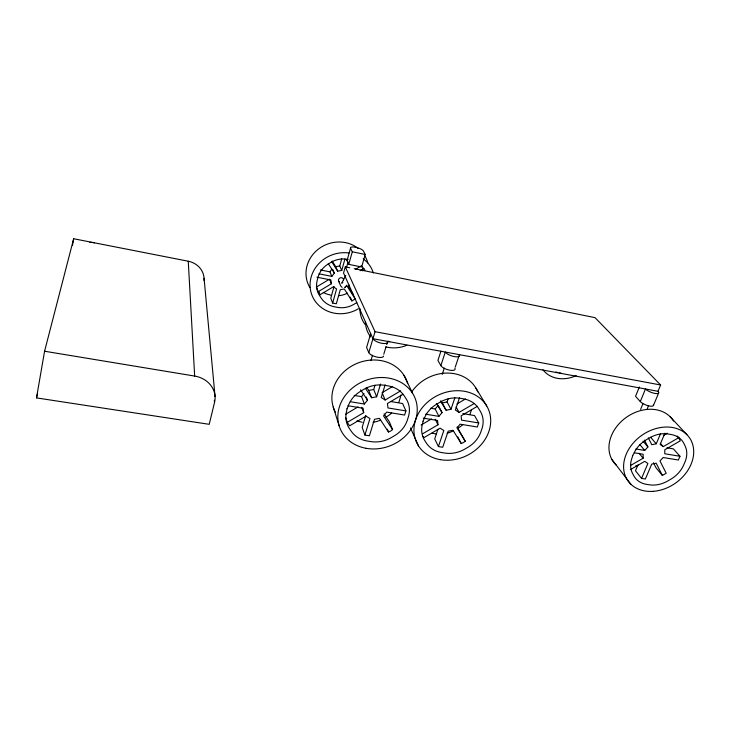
<?xml version="1.0" encoding="UTF-8"?>
<svg xmlns="http://www.w3.org/2000/svg" width="730" height="730" viewBox="0 0 730 730"><rect width="100%" height="100%" fill="white"/><g stroke="black" fill="none" stroke-linecap="round" stroke-linejoin="round"><path stroke-width="1.09" d="M214.319 400.223L214.529 402.476L209.209 424.322L36.5 397.896L44.576 351.23L73.666 238.737L188.258 261.221A19.902 18.314 1.6 0 1 204.035 280.63M390.422 401.482L402.604 403.526L405.916 410.917L404.593 415.06L386.672 412.112L383.551 415.908L392.558 429.605L390.669 431.029L388.488 431.996L379.454 418.327L374.49 419.294L369.398 435.774L364.909 435.062L362.162 427.36L365.812 415.388M72.498 245.362L73.666 238.737M471.388 410.141L470.02 414.102M462.82 413.609L474.5 415.562L478.734 422.962L477.32 427.004L460.146 424.185L457.016 427.88L465.229 441.203L463.368 442.59L461.232 443.539L452.983 430.244L448.165 431.202L442.709 447.262L438.401 446.577L434.715 438.876L437.918 429.331M36.5 397.896L37.604 393.507M334.057 286.47L330.781 298.269L332.643 303.05L336.329 303.762L340.28 289.701L344.323 288.971L351.887 300.942L355.181 298.971L347.635 286.99L349.305 285.147M331.685 261.65L337.671 271.159L341.749 270.438L339.76 265.966L341.74 258.821M332.643 303.05L336.576 288.971L333.327 286.808L320.041 294.765L318.855 293.387L316.373 287.054L329.522 279.17L331.393 283.778L318.088 291.745M341.749 270.438L344.916 259.095M349.743 267.773L345.29 266.87L343.556 273.029L372.957 338.711A7.793 2.756 16.8 0 0 381.79 343.282A7.793 2.756 16.8 0 0 387.666 341.421L386.69 344.615M347.024 260.674L350.519 248.209A6.753 1.88 16 0 1 355.793 247.333A6.753 1.88 16 0 1 363.33 250.883L365.228 254.478L361.642 266.988L348.757 264.36L347.024 260.674A6.716 1.953 15.9 0 1 348.137 259.451M346.631 267.07L348.073 261.924M348.757 264.36L352.289 251.786L350.519 248.209M370.694 333.665L366.597 347.462L368.796 352.626A7.747 2.847 16.8 0 0 376.607 357.034A7.747 2.847 16.8 0 0 383.588 356.076M666.955 447.791L673.407 448.877L679.977 456.277L678.343 460.019L663.141 457.518L659.984 460.968L666.189 473.259L662.375 475.449L656.069 467.848L653.487 462.784M368.796 352.626L375.047 331.694L345.29 266.87M370.922 360.565L372.519 355.236M383.77 354.205L386.042 346.75M365.392 388.26L371.625 397.75L376.653 396.782L373.705 389.491L374.983 385.285M364.909 435.062L369.964 418.564L366.022 416.146L349.597 425.827L347.252 422.378L345.673 417.633M376.653 396.782L380.567 384.016M385.139 384.81L381.206 397.54L385.148 400.013L400.697 390.833M440.957 351.112L437.918 360.419L440.847 365.62A7.619 2.719 18.4 0 0 449.78 370.201A7.619 2.719 18.4 0 0 454.899 368.157M440.847 365.62L445.3 352.061A7.656 2.637 18.3 0 0 454.297 356.596A7.656 2.637 18.3 0 0 459.407 354.661L455.246 367.117M442.234 374.371L444.296 368.139M440.436 401.016L446.121 410.233L450.994 409.284L447.088 401.974L448.12 398.899M438.401 446.577L443.831 430.499L440.099 428.154L423.957 437.626L422.615 436.111M450.994 409.284L454.845 397.887M459.571 397.604L455.356 410.014L459.07 412.404L474.372 403.435M639.361 386.955L635.538 396.317L640.301 401.591A7.419 2.336 21.9 0 0 648.76 405.88A7.419 2.336 21.9 0 0 653.368 404.666M640.301 401.591L645.484 388.99A7.455 2.263 21.6 0 0 654.856 393.434A7.455 2.263 21.6 0 0 658.004 391.307L660.632 384.993L595.023 317.65L354.205 268.686M640.584 409.421L642.984 403.599M646.953 409.466L648.532 405.67M653.487 405.36L658.734 392.786M637.974 464.846L635.483 470.759L641.551 478.415L645.366 479.017L651.726 464.107L656.151 463.185L662.375 475.449M318.974 273.823L331.831 276.387L329.951 271.852L331.84 269.115M331.831 276.387L334.331 273.166L332.798 269.562M641.551 478.415L647.893 463.486L644.754 461.342L630.328 469.664M648.322 437.863L651.78 444.716L656.252 443.794L660.595 433.556M664.902 433.2L660.102 444.442L663.232 446.632L678.708 437.699L680.241 440.856L664.793 449.771L664.756 453.75L679.977 456.277M350.318 401.71L364.361 404.037L361.596 396.655L363.951 393.406M364.361 404.037L367.491 400.195L366.277 397.047M398.89 402.175L400.168 398.115A26.691 23.26 -22.3 0 0 400.843 395.049M425.709 414.193L438.912 416.374L435.171 408.982L438.265 405.278M438.912 416.374L442.051 412.623L438.739 406.19M345.774 275.447L341.713 283.249L342.772 282.492M635.857 448.968L644.745 450.446L647.911 446.952L644.435 440.108M345.819 286.552L346.859 285.138M344.615 287.456L345.673 286.689M345.199 287.146L346.257 286.133M356.806 302.594L353.475 304.574A22.32 20.54 -23.1 0 1 337.789 307.421L334.075 306.709A22.338 20.577 -22.7 0 1 321.373 298.378L319.402 295.34A22.365 20.623 -22.7 0 1 317.167 280.475L318.143 276.852A22.393 20.668 -22.9 0 1 327.925 264.178L331.32 262.143A22.393 20.677 -23.4 0 1 347.352 259.314M385.933 417.359L387.165 416.428A26.663 23.205 -22.1 0 0 391.672 413.025M355.391 269.388L361.113 265.957M360.145 270.739L363.951 268.448M345.682 414.211L358.083 406.884M392.63 386.48L382.091 392.704L385.148 400.013M347.252 422.378L363.704 412.669L361.733 407.331M402.942 394.355L387.42 403.517L387.977 407.942L405.916 410.917M421.137 425.015L431.457 418.947M456.953 403.973L465.43 398.991M422.761 433.711L437.982 424.778L437.544 420.471L423.263 418.126M477.374 406.3L461.15 415.808L461.533 420.124L478.734 422.962M663.506 435.436L667.32 433.228M630.629 465.457L643.148 458.23L643.148 454.243L634.27 452.782M441.157 401.089L442.28 402.914L447.088 401.974M332.168 261.021L335.718 266.678L339.76 265.966M366.898 387.63L368.75 390.45L373.705 389.491M436.239 433.912L432.023 433.237M559.326 373.021L561.014 373.112M347.982 405.761L363.093 408.243L363.704 412.669M44.576 351.23L194.664 376.069A25.815 22.557 -5 0 1 214.529 402.476M354.123 395.404L361.596 396.655M430.828 408.252L435.171 408.982M372.957 338.711L658.004 391.307M375.047 331.694L660.632 384.993M316.929 277.199L330.845 279.964L331.393 283.778M320.415 269.936L329.951 271.852M352.289 251.786L365.228 254.478M362.281 422.332L360.155 421.712A26.681 23.241 -21.5 0 1 356.979 420.936M388.041 341.184L389.756 341.731M331.146 295.331L329.403 294.747A21.708 20.111 -22.7 0 1 323.253 292.365M342.096 287.365L340.727 285.977L338.537 280.868M670.213 416.812L686.903 434.669M677.239 436.093L678.708 437.699M660.385 443.375L663.232 446.632M650.622 437.288L656.252 443.794M643.066 441.221L647.911 446.952M639.936 444.689L644.745 450.446M364.945 270.173L363.768 268.759A22.374 20.641 -23.7 0 0 361.688 266.085M639.06 453.239L643.148 458.23M611.758 459.27L631.021 484.41M360.611 389.774L367.491 400.195M384.099 413.855L389.437 422.004L392.558 429.605M328.327 263.667L334.331 273.166M347.891 286.023L353.065 294.254M436.339 403.425L442.051 412.623M457.126 426.995L465.229 441.203M475.869 388.041L486.727 405.962M456.067 406.911L459.07 412.404M442.28 402.914L446.121 410.233M457.756 436.859L461.232 443.539M435.199 419.166L437.982 424.778M404.055 375.43L412.578 393.287M410.515 427.972L418.509 445.948M350.227 297.147L351.887 300.942M335.718 266.678L337.671 271.159M387.338 429.13L388.488 431.996M368.75 390.45L371.625 397.75M319.001 291.936L320.041 294.765M333.236 407.012L339.204 426.001M204.062 278.24L215.067 396.627M188.258 261.221L194.664 376.069M406.856 345.272A31.837 28.57 -27.6 0 1 385.851 346.887M370.63 336.941A31.837 28.57 -27.6 0 1 365.401 321.957M365.046 324.385A30.961 27.968 -27.7 0 1 359.917 308.653M411.693 391.964A38.234 32.649 -27 0 1 447.326 373.066A38.234 32.649 -27 0 1 477.758 391.882M462.71 424.696A26.116 22.256 -27.1 0 1 458.248 428.026M453.357 430.837A26.107 22.256 -26.9 0 1 447.098 433.228M89.854 242.378A20.869 18.816 12.4 0 1 94.407 242.807M576.189 375.621A30.56 25.614 -36.7 0 1 542.938 369.809M557.784 372.519A20.887 17.502 -36.5 0 1 555.849 371.999M358.403 308.754A32.677 30.122 -23.2 0 1 310.451 289.755A32.677 30.122 -23.2 0 1 348.949 253M363.184 258.758A32.677 30.122 -23.2 0 1 373.349 272.956M309.858 287.547A31.755 29.446 -23.2 0 1 317.796 249.578A31.755 29.446 -23.2 0 1 358.184 248.41M364.808 255.847A31.755 29.446 -23.2 0 1 367.847 262.909M362.554 268.813A21.718 20.13 -23.8 0 1 362.591 270.876M347.471 293.15A21.69 20.084 -23 0 1 338.674 295.696M339.204 281.917A2.591 2.391 -23.2 0 1 340.034 277.92A2.591 2.391 -23.2 0 1 343.575 279.964M616.303 465.183A36.372 28.671 -35.2 0 1 624.843 418.445A36.372 28.671 -35.2 0 1 673.534 421.046M637.655 465.941A24.838 19.546 -35 0 1 635.73 465.849M335.371 412.158A39.037 34.036 -21.8 0 1 357.791 363.075A39.037 34.036 -21.8 0 1 407.614 383.579M380.64 420.051A26.654 23.196 -21.8 0 1 373.094 422.305M346.996 408.754L346.668 410.935A27.685 23.907 -21.5 0 0 349.186 428.227L351.559 431.704A27.64 23.825 -21.6 0 0 367.007 440.984L371.552 441.696A27.612 23.78 -21.9 0 0 390.833 437.872L394.948 435.454A27.612 23.798 -22.2 0 0 407.121 420.772L408.462 416.593A27.649 23.853 -22.3 0 0 406.464 399.328L404.201 395.779A27.694 23.926 -22.3 0 0 388.834 386.015L384.208 385.221A27.722 23.971 -22 0 0 364.407 389.017L360.191 391.517A27.713 23.962 -21.7 0 0 347.936 406.674L346.996 408.754M423.035 421.173L422.652 423.3A27.092 22.895 -26.6 0 0 424.486 440.117L426.658 443.493A27.046 22.831 -26.6 0 0 441.221 452.5L445.574 453.175A27.019 22.785 -26.8 0 0 464.289 449.406L468.332 447.043A27.028 22.794 -27.1 0 0 480.559 432.726L481.992 428.656A27.065 22.849 -27.2 0 0 480.641 411.857L478.579 408.408A27.11 22.913 -27.2 0 0 464.098 398.945L459.672 398.188A27.129 22.959 -27 0 0 440.473 401.938L436.33 404.374A27.119 22.949 -26.8 0 0 424.011 419.148L423.035 421.173M632.737 455.429L632.198 457.4A25.714 20.029 -34.8 0 0 632.299 472.94L633.932 476.051A25.678 19.975 -34.7 0 0 646.196 484.3L650.047 484.893A25.66 19.929 -34.8 0 0 667.211 481.28L671.062 479.062A25.669 19.929 -34.9 0 0 683.353 465.722L685.014 461.944A25.705 19.975 -35.1 0 0 685.324 446.422L683.782 443.238A25.751 20.029 -35.1 0 0 671.636 434.605L667.731 433.939A25.76 20.066 -35.1 0 0 650.156 437.535L646.214 439.816A25.751 20.066 -34.9 0 0 633.804 453.549L632.737 455.429M440.026 459.617A39.575 33.434 -26.9 0 0 489.958 414.074A39.575 33.434 -26.9 0 0 426.959 402.704A39.575 33.434 -26.9 0 0 440.026 459.617M365.995 448.293A40.433 34.903 -21.9 0 0 416.219 401.637A40.433 34.903 -21.9 0 0 350.409 389.765A40.433 34.903 -21.9 0 0 365.995 448.293M653.304 491.327A37.577 29.236 -34.9 0 0 691.328 440.92A37.577 29.236 -34.9 0 0 631.304 445.437A37.577 29.236 -34.9 0 0 653.304 491.327"/></g></svg>
